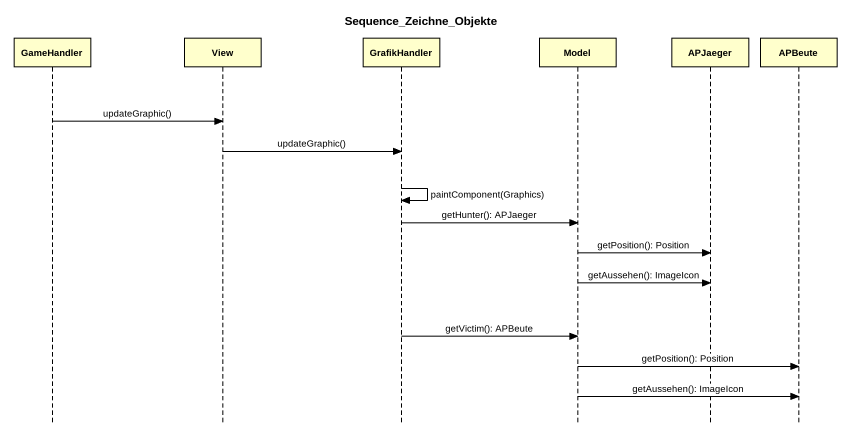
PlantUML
@startuml
title Sequence_Zeichne_Objekte
hide footbox
participant GameHandler
participant View
participant GrafikHandler
participant Model
participant APJaeger
participant APBeute

GameHandler -> View : updateGraphic()
View -> GrafikHandler : updateGraphic()
GrafikHandler -> GrafikHandler : paintComponent(Graphics)
GrafikHandler -> Model : getHunter(): APJaeger
Model -> APJaeger : getPosition(): Position
Model -> APJaeger : getAussehen(): ImageIcon
GrafikHandler -> Model : getVictim(): APBeute
Model -> APBeute : getPosition(): Position
Model -> APBeute : getAussehen(): ImageIcon
@enduml
